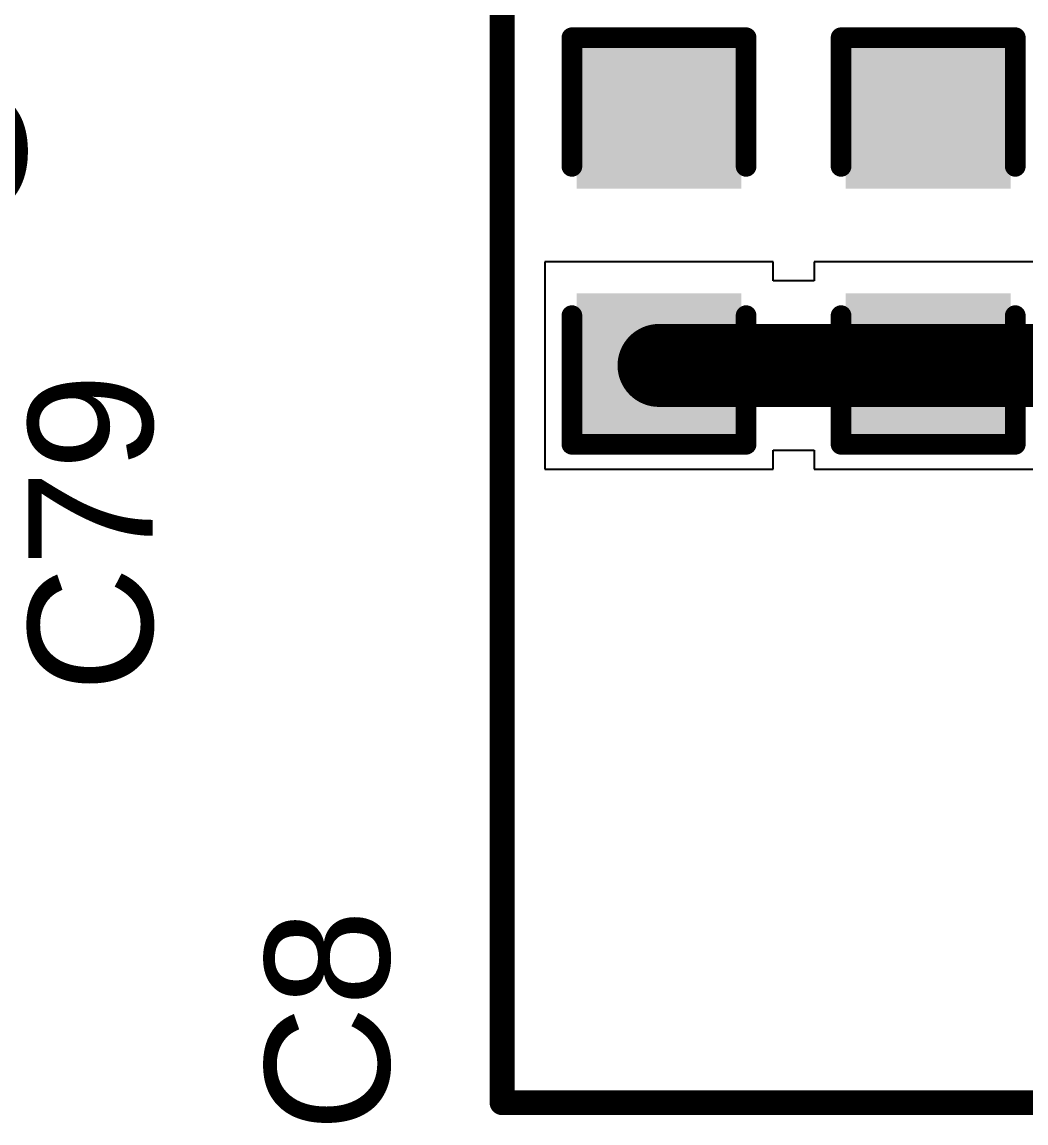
# Model space of a CAD drawing. Header units: inches. Extents: x 0 to 198, y 0 to 199.
# Drawn here: x 5.7064 to 5.9485, y 2.6759 to 2.9413 of the extents above; entities that cross this region are included whole.
import ezdxf

# ---------------------------------------------------------------- set-up
doc = ezdxf.new("R2010")
doc.units = ezdxf.units.IN
doc.header["$MEASUREMENT"] = 0
for name, color, linetype in [('Bottom Layer', 5, 'Continuous'), ('Bottom Overlay', 54, 'Continuous'), ('Bottom Paste', 16, 'Continuous'), ('Bottom Solder', 6, 'Continuous'), ('Top Overlay', 2, 'Continuous')]:
    doc.layers.add(name, color=color, linetype=linetype)
doc.styles.add('Arial', font='', dxfattribs={"height": 0.2})
doc.styles.get('Arial').set_extended_font_data('Arial')

# ---------------------------------------------------------------- blocks, each defined once
blk = doc.blocks.new('C___0603_B_356')
at = {"layer": 'Bottom Layer'}
for points in [[(-0.0450011, -0.0174998), (-0.0450011, 0.0175002), (-0.0150011, 0.0175002), (-0.0150011, -0.0174998)], [(0.014999, -0.0174999), (0.014999, 0.0175001), (0.044999, 0.0175001), (0.044999, -0.0174999)]]:
    blk.add_hatch(color=5, dxfattribs=at).paths.add_polyline_path(points)
at = {"layer": 'Bottom Paste'}
for points in [[(-0.0450011, -0.0174998), (-0.0450011, 0.0175002), (-0.0150011, 0.0175002), (-0.0150011, -0.0174998)], [(0.014999, -0.0174999), (0.014999, 0.0175001), (0.044999, 0.0175001), (0.044999, -0.0174999)]]:
    blk.add_hatch(color=16, dxfattribs=at).paths.add_polyline_path(points)
at = {"layer": 'Bottom Solder'}
for points in [[(-0.0473633, -0.019862), (-0.0473633, 0.0198624), (-0.0126389, 0.0198624), (-0.0126389, -0.019862)], [(0.0126368, -0.0198621), (0.0126368, 0.0198623), (0.0473612, 0.0198623), (0.0473612, -0.0198621)]]:
    blk.add_hatch(color=6, dxfattribs=at).paths.add_polyline_path(points)
at = {"layer": 'Bottom Overlay'}
for points in [[(-0.049001, 0.0210002, 0.005, 0.005, 0), (-0.018001, 0.0210002, 0.005, 0.005, 0)], [(-0.049001, 0.0210002, 0.005, 0.005, 0), (-0.0490009, -0.0209998, 0.005, 0.005, 0)], [(0.018001, 0.0210002, 0.005, 0.005, 0), (0.048999, 0.0210002, 0.005, 0.005, 0)], [(0.048999, 0.0210002, 0.005, 0.005, 0), (0.048999, -0.0209998, 0.005, 0.005, 0)], [(-0.0490009, -0.0209998, 0.005, 0.005, 0), (-0.018001, -0.0209998, 0.005, 0.005, 0)], [(0.018001, -0.0209998, 0.005, 0.005, 0), (0.048999, -0.0209998, 0.005, 0.005, 0)]]:
    blk.add_lwpolyline(points, format="xyseb", dxfattribs=at)
for points in [[(-0.050251, 0.0210002, 0.0025, 0.0025, 1), (-0.047751, 0.0210002, 0.0025, 0.0025, 1)], [(-0.050251, 0.0210002, 0.0025, 0.0025, 1), (-0.047751, 0.0210002, 0.0025, 0.0025, 1)], [(-0.019251, 0.0210002, 0.0025, 0.0025, 1), (-0.016751, 0.0210002, 0.0025, 0.0025, 1)], [(0.016751, 0.0210002, 0.0025, 0.0025, 1), (0.019251, 0.0210002, 0.0025, 0.0025, 1)], [(0.047749, 0.0210002, 0.0025, 0.0025, 1), (0.050249, 0.0210002, 0.0025, 0.0025, 1)], [(0.047749, 0.0210002, 0.0025, 0.0025, 1), (0.050249, 0.0210002, 0.0025, 0.0025, 1)], [(-0.0502509, -0.0209998, 0.0025, 0.0025, 1), (-0.0477509, -0.0209998, 0.0025, 0.0025, 1)], [(-0.0502509, -0.0209998, 0.0025, 0.0025, 1), (-0.0477509, -0.0209998, 0.0025, 0.0025, 1)], [(-0.019251, -0.0209998, 0.0025, 0.0025, 1), (-0.016751, -0.0209998, 0.0025, 0.0025, 1)], [(0.016751, -0.0209998, 0.0025, 0.0025, 1), (0.019251, -0.0209998, 0.0025, 0.0025, 1)], [(0.047749, -0.0209998, 0.0025, 0.0025, 1), (0.050249, -0.0209998, 0.0025, 0.0025, 1)], [(0.047749, -0.0209998, 0.0025, 0.0025, 1), (0.050249, -0.0209998, 0.0025, 0.0025, 1)]]:
    blk.add_lwpolyline(points, format="xyseb", close=True, dxfattribs=at)
blk = doc.blocks.new('C___0603_B_367')
at = {"layer": 'Bottom Layer'}
for points in [[(-0.0450001, -0.0174992), (-0.0450001, 0.0175008), (-0.0150001, 0.0175008), (-0.0150001, -0.0174992)], [(0.0149999, -0.0174992), (0.0149999, 0.0175008), (0.0449999, 0.0175008), (0.0449999, -0.0174992)]]:
    blk.add_hatch(color=5, dxfattribs=at).paths.add_polyline_path(points)
at = {"layer": 'Bottom Paste'}
for points in [[(-0.0450001, -0.0174992), (-0.0450001, 0.0175008), (-0.0150001, 0.0175008), (-0.0150001, -0.0174992)], [(0.0149999, -0.0174992), (0.0149999, 0.0175008), (0.0449999, 0.0175008), (0.0449999, -0.0174992)]]:
    blk.add_hatch(color=16, dxfattribs=at).paths.add_polyline_path(points)
at = {"layer": 'Bottom Solder'}
for points in [[(-0.0473623, -0.0198614), (-0.0473623, 0.019863), (-0.0126379, 0.019863), (-0.0126379, -0.0198614)], [(0.0126377, -0.0198614), (0.0126377, 0.019863), (0.0473621, 0.019863), (0.0473621, -0.0198614)]]:
    blk.add_hatch(color=6, dxfattribs=at).paths.add_polyline_path(points)
at = {"layer": 'Bottom Overlay'}
for points in [[(-0.0490001, 0.0210008, 0.005, 0.005, 0), (-0.0180001, 0.0210008, 0.005, 0.005, 0)], [(-0.0490001, 0.0210008, 0.005, 0.005, 0), (-0.0490001, -0.0209992, 0.005, 0.005, 0)], [(0.0179999, 0.0210008, 0.005, 0.005, 0), (0.0489999, 0.0210008, 0.005, 0.005, 0)], [(0.0489999, 0.0210008, 0.005, 0.005, 0), (0.0489999, -0.0209992, 0.005, 0.005, 0)], [(-0.0490001, -0.0209992, 0.005, 0.005, 0), (-0.0180001, -0.0209992, 0.005, 0.005, 0)], [(0.0179999, -0.0209992, 0.005, 0.005, 0), (0.0489999, -0.0209992, 0.005, 0.005, 0)]]:
    blk.add_lwpolyline(points, format="xyseb", dxfattribs=at)
for points in [[(-0.0502501, 0.0210008, 0.0025, 0.0025, 1), (-0.0477501, 0.0210008, 0.0025, 0.0025, 1)], [(-0.0502501, 0.0210008, 0.0025, 0.0025, 1), (-0.0477501, 0.0210008, 0.0025, 0.0025, 1)], [(-0.0192501, 0.0210008, 0.0025, 0.0025, 1), (-0.0167501, 0.0210008, 0.0025, 0.0025, 1)], [(0.0167499, 0.0210008, 0.0025, 0.0025, 1), (0.0192499, 0.0210008, 0.0025, 0.0025, 1)], [(0.0477499, 0.0210008, 0.0025, 0.0025, 1), (0.0502499, 0.0210008, 0.0025, 0.0025, 1)], [(0.0477499, 0.0210008, 0.0025, 0.0025, 1), (0.0502499, 0.0210008, 0.0025, 0.0025, 1)], [(-0.0502501, -0.0209992, 0.0025, 0.0025, 1), (-0.0477501, -0.0209992, 0.0025, 0.0025, 1)], [(-0.0502501, -0.0209992, 0.0025, 0.0025, 1), (-0.0477501, -0.0209992, 0.0025, 0.0025, 1)], [(-0.0192501, -0.0209992, 0.0025, 0.0025, 1), (-0.0167501, -0.0209992, 0.0025, 0.0025, 1)], [(0.0167499, -0.0209992, 0.0025, 0.0025, 1), (0.0192499, -0.0209992, 0.0025, 0.0025, 1)], [(0.0477499, -0.0209992, 0.0025, 0.0025, 1), (0.0502499, -0.0209992, 0.0025, 0.0025, 1)], [(0.0477499, -0.0209992, 0.0025, 0.0025, 1), (0.0502499, -0.0209992, 0.0025, 0.0025, 1)]]:
    blk.add_lwpolyline(points, format="xyseb", close=True, dxfattribs=at)
blk = doc.blocks.new('OVZ121M1VTR_1013_369')
at = {"layer": 'Top Overlay'}
for points in [[(0.207724, -0.207724, 0.006, 0.006, 0), (0.207724, -0.030817, 0.006, 0.006, 0)], [(0.207724, -0.207724, 0.006, 0.006, 0), (-0.122834, -0.207724, 0.006, 0.006, 0)]]:
    blk.add_lwpolyline(points, format="xyseb", dxfattribs=at)
blk.add_lwpolyline([(0.206224, -0.207724, 0.003, 0.003, 1), (0.209224, -0.207724, 0.003, 0.003, 1)], format="xyseb", close=True, dxfattribs=at)
blk.add_lwpolyline([(0.206224, -0.207724, 0.003, 0.003, 1), (0.209224, -0.207724, 0.003, 0.003, 1)], format="xyseb", close=True, dxfattribs=at)

msp = doc.modelspace()

# ---------------------------------------------------------------- linework, layer by layer
at = {"layer": 'Bottom Layer'}
for p, q in [((5.8874998, 2.8835269), (5.8324998, 2.8835269)), ((5.8324998, 2.8835269), (5.8324998, 2.8335269)), ((5.8874998, 2.8789192), (5.8874998, 2.8835269)), ((5.9523916, 2.8835279), (5.8973916, 2.8835279)), ((5.8973916, 2.8835279), (5.8973916, 2.8789192)), ((5.8973916, 2.8789192), (5.8874998, 2.8789192)), ((5.8874998, 2.8335269), (5.8874998, 2.8381356)), ((5.8874998, 2.8381356), (5.8973916, 2.8381356)), ((5.8973916, 2.8381356), (5.8973916, 2.8335279)), ((5.8324998, 2.8335269), (5.8874998, 2.8335269)), ((5.8973916, 2.8335279), (5.9523916, 2.8335279))]:
    msp.add_line(p, q, dxfattribs=at)
for points in [[(5.8600003, 2.8585274, 0.02, 0.02, 0), (5.9248911, 2.8585274, 0.02, 0.02, 0)], [(5.9248916, 2.8585279, 0.02, 0.02, 0), (6.0098916, 2.8585279, 0.02, 0.02, 0)], [(5.8599998, 2.8585269, 0.015, 0.015, 0), (5.8600003, 2.8585274, 0.015, 0.015, 0)], [(5.9248911, 2.8585274, 0.015, 0.015, 0), (5.9248916, 2.8585279, 0.015, 0.015, 0)]]:
    msp.add_lwpolyline(points, format="xyseb", dxfattribs=at)
for points in [[(5.8550003, 2.8585274, 0.01, 0.01, 1), (5.8650003, 2.8585274, 0.01, 0.01, 1)], [(5.9198911, 2.8585274, 0.01, 0.01, 1), (5.9298911, 2.8585274, 0.01, 0.01, 1)], [(5.9198916, 2.8585279, 0.01, 0.01, 1), (5.9298916, 2.8585279, 0.01, 0.01, 1)], [(5.8562498, 2.8585269, 0.0075, 0.0075, 1), (5.8637498, 2.8585269, 0.0075, 0.0075, 1)], [(5.8562503, 2.8585274, 0.0075, 0.0075, 1), (5.8637503, 2.8585274, 0.0075, 0.0075, 1)], [(5.9211411, 2.8585274, 0.0075, 0.0075, 1), (5.9286411, 2.8585274, 0.0075, 0.0075, 1)], [(5.9211416, 2.8585279, 0.0075, 0.0075, 1), (5.9286416, 2.8585279, 0.0075, 0.0075, 1)]]:
    msp.add_lwpolyline(points, format="xyseb", close=True, dxfattribs=at)

# ---------------------------------------------------------------- block references
for name, p, rotation in [('OVZ121M1VTR_1013_369', (6.0298924, 2.888528), 270), ('C___0603_B_356', (5.86, 2.888528), 90), ('C___0603_B_367', (5.9248924, 2.888528), 90)]:
    msp.add_blockref(name, p, dxfattribs=dict(rotation=rotation))

# ---------------------------------------------------------------- texts
at = {"layer": 'Bottom Overlay', "style": 'Arial', "text_generation_flag": 2}
msp.add_text('C20', height=0.03, dxfattribs=at).set_placement((5.709987, 2.8950049))
at = {"layer": 'Top Overlay', "style": 'Arial'}
for s, p in [('C79', (5.7379335, 2.7797281)), ('C8', (5.794995, 2.6737838))]:
    msp.add_text(s, height=0.03, rotation=90, dxfattribs=at).set_placement(p)

doc.saveas('drawing.dxf')
